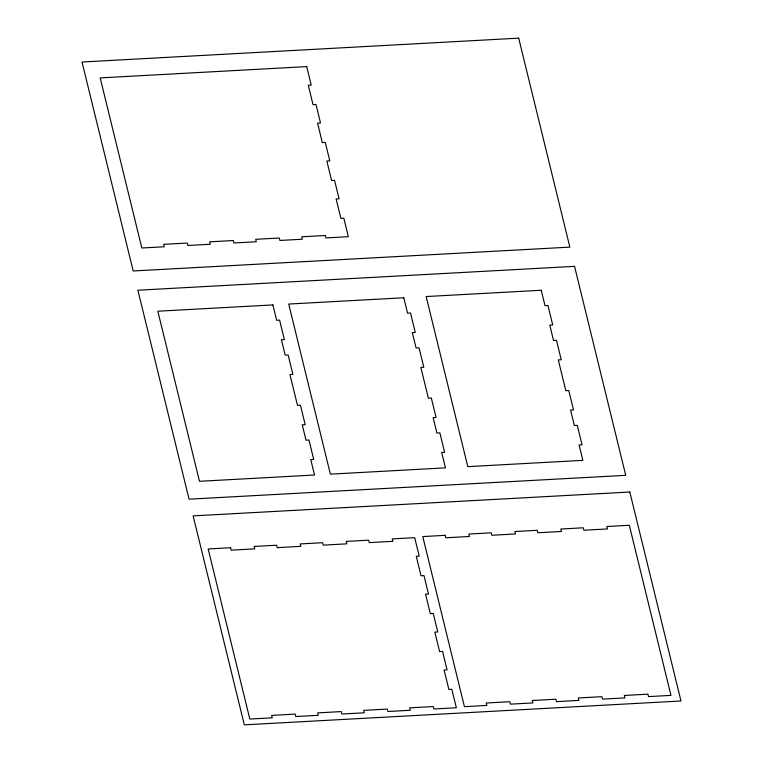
<?xml version="1.0" encoding="UTF-8"?>
<svg xmlns="http://www.w3.org/2000/svg" width="763" height="763" viewBox="0 0 763 763"><rect width="100%" height="100%" fill="white"/><g stroke="black" fill="none" stroke-linecap="round" stroke-linejoin="round"><path stroke-width="1.14" d="M518.687 38.15L82.022 62.013L133.191 270.979L569.856 247.117L518.687 38.15M306.716 66.61L100.182 77.902L141.832 247.994L164.255 246.764L163.654 244.332L187.259 243.044L187.851 245.476L210.283 244.255L209.682 241.823L233.287 240.536L233.879 242.958L256.301 241.737L255.71 239.305L279.315 238.018L279.907 240.45L302.329 239.22L301.738 236.788L325.343 235.5L325.935 237.932L348.357 236.702L343.836 218.237L340.889 218.399L336.13 198.962L339.077 198.8L334.556 180.335L331.609 180.497L326.85 161.05L329.797 160.888L325.276 142.423L322.329 142.586L317.57 123.148L320.517 122.986L315.996 104.521L313.04 104.684L308.281 85.237L311.237 85.084L306.716 66.61M574.558 266.354L137.893 290.217L189.062 499.183L625.727 475.32L574.558 266.354M272.896 304.923L157.827 311.209L199.477 481.3L314.537 475.015L310.77 459.622L313.727 459.46L308.967 440.022L306.011 440.184L302.243 424.791L305.2 424.638L300.441 405.191L297.484 405.353L289.95 374.576L292.897 374.414L288.137 354.976L285.19 355.138L281.423 339.745L284.37 339.583L279.611 320.145L276.664 320.307L272.896 304.923M403.789 297.77L288.719 304.055L330.369 474.147L445.439 467.862L441.672 452.469L444.619 452.306L439.86 432.869L436.903 433.031L433.136 417.638L436.093 417.485L431.333 398.038L428.377 398.2L420.842 367.423L423.799 367.261L419.04 347.823L416.083 347.985L412.316 332.592L415.272 332.439L410.513 312.992L407.556 313.154L403.789 297.77M541.234 290.255L426.164 296.549L467.805 466.641L582.875 460.347L579.107 444.963L582.055 444.8L577.295 425.363L574.348 425.525L570.581 410.132L573.528 409.969L568.769 390.532L565.822 390.694L558.287 359.917L561.234 359.755L556.475 340.317L553.528 340.479L549.761 325.086L552.708 324.924L547.948 305.486L545.001 305.648L541.234 290.255M629.809 492.021L193.144 515.883L244.313 724.85L680.977 700.987L629.809 492.021M445.211 535.34L422.778 536.57L464.429 706.662L486.851 705.432L486.26 703.009L509.856 701.712L510.457 704.144L532.879 702.923L532.288 700.491L555.884 699.204L556.485 701.636L578.907 700.405L578.306 697.973L601.912 696.686L602.512 699.118L624.935 697.887L624.334 695.465L647.94 694.168L648.531 696.6L670.963 695.379L629.313 525.287L606.89 526.508L607.482 528.94L583.886 530.228L583.285 527.796L560.862 529.026L561.463 531.458L537.858 532.746L537.257 530.314L514.834 531.534L515.435 533.966L491.83 535.254L491.229 532.832L468.806 534.052L469.407 536.484L445.802 537.772L445.211 535.34M230.598 547.729L208.175 548.959L249.816 719.051L272.238 717.821L271.647 715.398L295.252 714.101L295.844 716.533L318.266 715.312L317.675 712.88L341.271 711.593L341.872 714.015L364.294 712.795L363.703 710.363L387.299 709.075L387.9 711.507L410.322 710.277L409.721 707.854L433.327 706.557L433.928 708.989L456.35 707.768L451.83 689.294L448.873 689.456L444.114 670.019L447.07 669.857L442.55 651.392L439.593 651.554L434.834 632.117L437.79 631.955L433.26 613.481L430.313 613.643L425.554 594.205L428.501 594.043L423.98 575.579L421.033 575.741L416.274 556.303L419.221 556.141L414.7 537.677L392.277 538.897L392.878 541.329L369.273 542.617L368.672 540.185L346.249 541.415L346.85 543.838L323.245 545.135L322.644 542.703L300.221 543.924L300.822 546.356L277.217 547.643L276.626 545.221L254.193 546.442L254.794 548.874L231.189 550.161L230.598 547.729"/></g></svg>
